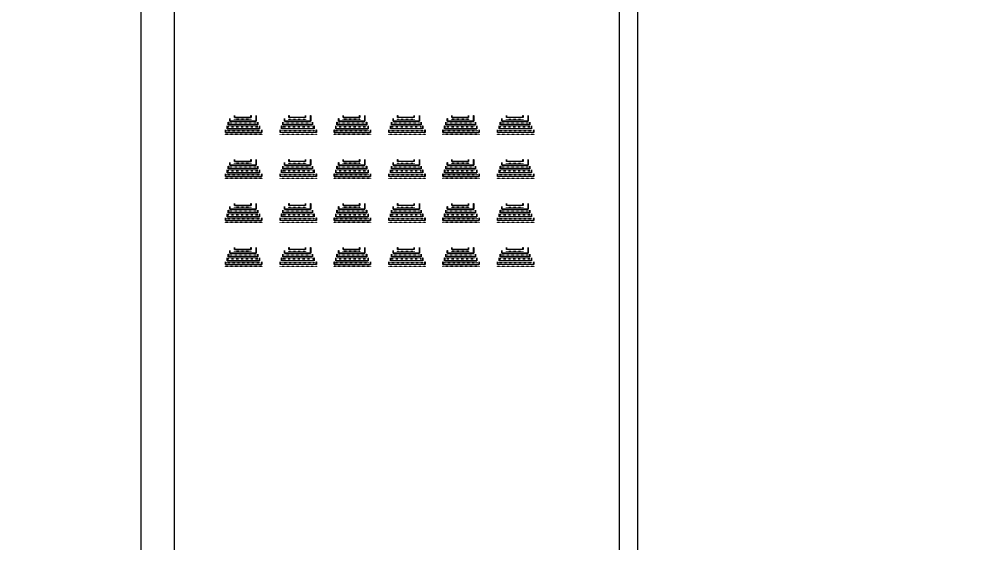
# Model space of a CAD drawing. Header units: inches. Extents: x -42 to 72, y -34 to 80.
# Drawn here: x -21.05 to -13.92, y 18.23 to 22.18 of the extents above; entities that cross this region are included whole.
import ezdxf

# ---------------------------------------------------------------- set-up
doc = ezdxf.new("R2010")
doc.units = ezdxf.units.IN
doc.header["$MEASUREMENT"] = 0
doc.layers.add('Layer 1', color=7, linetype='Continuous')

# ---------------------------------------------------------------- blocks, each defined once
blk = doc.blocks.new('*U2146')
blk.add_lwpolyline([(-0.0006, 0.001), (0.0006, 0.001), (0.0006, -0.001), (-0.0006, -0.001)], close=True)
blk = doc.blocks.new('*U2147')
at = {"color": 0, "linetype": 'ByBlock', "lineweight": -2, "transparency": 16777216}
for p in [(0, 0), (0.0027, 0), (0.0054, 0), (0.0081, 0), (0.0108, 0), (0.0135, 0), (0.0162, 0), (0.0189, 0), (0.0216, 0), (0.0243, 0), (0.027, 0), (0.0297, 0), (0.0324, 0), (0.0351, 0), (0.0378, 0), (0.0405, 0), (0.0432, 0), (0.0459, 0), (0.0486, 0), (0.0513, 0), (0.054, 0), (0.0567, 0), (0.0594, 0), (0.0621, 0), (0.0648, 0), (0.0675, 0), (0.0702, 0), (0.0729, 0), (0.0756, 0), (0.0783, 0), (0.081, 0), (0.0837, 0), (0.0864, 0), (0.0891, 0), (0.0918, 0), (0.0945, 0), (0.0972, 0), (0.0999, 0), (0.1026, 0), (0.1053, 0), (0.108, 0), (0.1107, 0), (0.1134, 0), (0.1161, 0), (0.1188, 0), (0.1215, 0), (0.1242, 0)]:
    blk.add_blockref('*U2146', p, dxfattribs=at)
blk = doc.blocks.new('*U2192')
blk.add_lwpolyline([(-0.0006, 0.001), (0.0006, 0.001), (0.0006, -0.001), (-0.0006, -0.001)], close=True)
blk = doc.blocks.new('*U2193')
at = {"color": 0, "linetype": 'ByBlock', "lineweight": -2, "transparency": 16777216}
for p in [(0, 0), (0.0027, 0), (0.0054, 0), (0.0081, 0), (0.0108, 0), (0.0135, 0), (0.0162, 0), (0.0189, 0), (0.0216, 0), (0.0243, 0), (0.027, 0), (0.0297, 0), (0.0324, 0), (0.0351, 0), (0.0378, 0), (0.0405, 0), (0.0432, 0), (0.0459, 0), (0.0486, 0), (0.0513, 0), (0.054, 0), (0.0567, 0), (0.0594, 0), (0.0621, 0), (0.0648, 0), (0.0675, 0), (0.0702, 0), (0.0729, 0), (0.0756, 0), (0.0783, 0), (0.081, 0), (0.0837, 0), (0.0864, 0), (0.0891, 0), (0.0918, 0), (0.0945, 0), (0.0972, 0), (0.0999, 0), (0.1026, 0), (0.1053, 0), (0.108, 0), (0.1107, 0), (0.1134, 0), (0.1161, 0), (0.1188, 0), (0.1215, 0), (0.1242, 0), (0.1269, 0), (0.1296, 0), (0.1323, 0), (0.135, 0), (0.1377, 0), (0.1404, 0), (0.1431, 0), (0.1458, 0), (0.1485, 0), (0.1512, 0), (0.1539, 0), (0.1566, 0), (0.1593, 0), (0.162, 0), (0.1647, 0), (0.1674, 0), (0.1701, 0), (0.1728, 0), (0.1755, 0), (0.1782, 0), (0.1809, 0), (0.1836, 0), (0.1863, 0), (0.189, 0), (0.1917, 0), (0.1944, 0), (0.1971, 0)]:
    blk.add_blockref('*U2192', p, dxfattribs=at)
blk = doc.blocks.new('*U2171')
blk.add_lwpolyline([(-0.0006, 0.001), (0.0006, 0.001), (0.0006, -0.001), (-0.0006, -0.001)], close=True)
blk = doc.blocks.new('*U2172')
at = {"color": 0, "linetype": 'ByBlock', "lineweight": -2, "transparency": 16777216}
for p in [(0, 0), (0.0027, 0), (0.0054, 0), (0.0081, 0), (0.0108, 0), (0.0135, 0), (0.0162, 0), (0.0189, 0), (0.0216, 0), (0.0243, 0), (0.027, 0), (0.0297, 0), (0.0324, 0), (0.0351, 0), (0.0378, 0), (0.0405, 0), (0.0432, 0), (0.0459, 0), (0.0486, 0), (0.0513, 0), (0.054, 0), (0.0567, 0), (0.0594, 0), (0.0621, 0), (0.0648, 0), (0.0675, 0), (0.0702, 0), (0.0729, 0), (0.0756, 0), (0.0783, 0), (0.081, 0), (0.0837, 0), (0.0864, 0), (0.0891, 0), (0.0918, 0), (0.0945, 0), (0.0972, 0), (0.0999, 0), (0.1026, 0), (0.1053, 0), (0.108, 0), (0.1107, 0), (0.1134, 0), (0.1161, 0), (0.1188, 0), (0.1215, 0), (0.1242, 0), (0.1269, 0), (0.1296, 0), (0.1323, 0), (0.135, 0), (0.1377, 0), (0.1404, 0), (0.1431, 0), (0.1458, 0), (0.1485, 0), (0.1512, 0), (0.1539, 0), (0.1566, 0), (0.1593, 0), (0.162, 0), (0.1647, 0), (0.1674, 0), (0.1701, 0), (0.1728, 0), (0.1755, 0), (0.1782, 0), (0.1809, 0), (0.1836, 0), (0.1863, 0), (0.189, 0), (0.1917, 0), (0.1944, 0), (0.1971, 0), (0.1998, 0), (0.2025, 0), (0.2052, 0), (0.2079, 0), (0.2106, 0), (0.2133, 0), (0.216, 0), (0.2187, 0), (0.2214, 0), (0.2241, 0), (0.2268, 0), (0.2295, 0), (0.2322, 0), (0.2349, 0), (0.2376, 0), (0.2403, 0), (0.243, 0), (0.2457, 0), (0.2484, 0), (0.2511, 0), (0.2538, 0), (0.2565, 0), (0.2592, 0), (0.2619, 0), (0.2646, 0), (0.2673, 0), (0.27, 0), (0.2727, 0)]:
    blk.add_blockref('*U2171', p, dxfattribs=at)
blk = doc.blocks.new('*U2167')
blk.add_lwpolyline([(-0.0006, 0.001), (0.0006, 0.001), (0.0006, -0.001), (-0.0006, -0.001)], close=True)
blk = doc.blocks.new('*U2168')
at = {"color": 0, "linetype": 'ByBlock', "lineweight": -2, "transparency": 16777216}
for p in [(0, 0), (0.0027, 0), (0.0054, 0), (0.0081, 0), (0.0108, 0), (0.0135, 0), (0.0162, 0), (0.0189, 0), (0.0216, 0), (0.0243, 0), (0.027, 0), (0.0297, 0), (0.0324, 0), (0.0351, 0), (0.0378, 0), (0.0405, 0), (0.0432, 0), (0.0459, 0), (0.0486, 0), (0.0513, 0), (0.054, 0), (0.0567, 0), (0.0594, 0), (0.0621, 0), (0.0648, 0), (0.0675, 0), (0.0702, 0), (0.0729, 0), (0.0756, 0), (0.0783, 0), (0.081, 0), (0.0837, 0), (0.0864, 0), (0.0891, 0), (0.0918, 0), (0.0945, 0), (0.0972, 0), (0.0999, 0), (0.1026, 0), (0.1053, 0), (0.108, 0), (0.1107, 0), (0.1134, 0), (0.1161, 0), (0.1188, 0), (0.1215, 0), (0.1242, 0), (0.1269, 0), (0.1296, 0), (0.1323, 0), (0.135, 0), (0.1377, 0), (0.1404, 0), (0.1431, 0), (0.1458, 0), (0.1485, 0), (0.1512, 0), (0.1539, 0), (0.1566, 0), (0.1593, 0), (0.162, 0), (0.1647, 0), (0.1674, 0), (0.1701, 0), (0.1728, 0), (0.1755, 0), (0.1782, 0), (0.1809, 0), (0.1836, 0), (0.1863, 0), (0.189, 0), (0.1917, 0), (0.1944, 0), (0.1971, 0), (0.1998, 0), (0.2025, 0), (0.2052, 0), (0.2079, 0), (0.2106, 0), (0.2133, 0), (0.216, 0), (0.2187, 0), (0.2214, 0), (0.2241, 0), (0.2268, 0), (0.2295, 0), (0.2322, 0), (0.2349, 0), (0.2376, 0), (0.2403, 0), (0.243, 0)]:
    blk.add_blockref('*U2167', p, dxfattribs=at)
blk = doc.blocks.new('*U2148')
blk.add_lwpolyline([(-0.0006, 0.001), (0.0006, 0.001), (0.0006, -0.001), (-0.0006, -0.001)], close=True)
blk = doc.blocks.new('*U2149')
at = {"color": 0, "linetype": 'ByBlock', "lineweight": -2, "transparency": 16777216}
for p in [(0, 0), (0.0027, 0), (0.0054, 0), (0.0081, 0), (0.0108, 0), (0.0135, 0), (0.0162, 0), (0.0189, 0), (0.0216, 0), (0.0243, 0), (0.027, 0), (0.0297, 0), (0.0324, 0), (0.0351, 0), (0.0378, 0), (0.0405, 0), (0.0432, 0), (0.0459, 0), (0.0486, 0), (0.0513, 0), (0.054, 0), (0.0567, 0), (0.0594, 0), (0.0621, 0), (0.0648, 0), (0.0675, 0), (0.0702, 0), (0.0729, 0), (0.0756, 0), (0.0783, 0), (0.081, 0), (0.0837, 0), (0.0864, 0), (0.0891, 0), (0.0918, 0), (0.0945, 0), (0.0972, 0), (0.0999, 0), (0.1026, 0), (0.1053, 0), (0.108, 0), (0.1107, 0), (0.1134, 0), (0.1161, 0), (0.1188, 0), (0.1215, 0), (0.1242, 0), (0.1269, 0), (0.1296, 0), (0.1323, 0), (0.135, 0), (0.1377, 0), (0.1404, 0), (0.1431, 0), (0.1458, 0), (0.1485, 0), (0.1512, 0), (0.1539, 0), (0.1566, 0), (0.1593, 0), (0.162, 0), (0.1647, 0), (0.1674, 0), (0.1701, 0), (0.1728, 0), (0.1755, 0), (0.1782, 0), (0.1809, 0), (0.1836, 0), (0.1863, 0), (0.189, 0), (0.1917, 0), (0.1944, 0), (0.1971, 0), (0.1998, 0), (0.2025, 0), (0.2052, 0), (0.2079, 0), (0.2106, 0), (0.2133, 0), (0.216, 0), (0.2187, 0), (0.2214, 0)]:
    blk.add_blockref('*U2148', p, dxfattribs=at)
blk = doc.blocks.new('*U2176')
blk.add_lwpolyline([(-0.0006, 0.001), (0.0006, 0.001), (0.0006, -0.001), (-0.0006, -0.001)], close=True)
blk = doc.blocks.new('*U2177')
at = {"color": 0, "linetype": 'ByBlock', "lineweight": -2, "transparency": 16777216}
for p in [(0, 0), (0.0027, 0), (0.0054, 0), (0.0081, 0), (0.0108, 0), (0.0135, 0), (0.0162, 0), (0.0189, 0), (0.0216, 0), (0.0243, 0), (0.027, 0), (0.0297, 0), (0.0324, 0), (0.0351, 0), (0.0378, 0), (0.0405, 0), (0.0432, 0), (0.0459, 0), (0.0486, 0), (0.0513, 0), (0.054, 0), (0.0567, 0), (0.0594, 0), (0.0621, 0), (0.0648, 0), (0.0675, 0), (0.0702, 0), (0.0729, 0), (0.0756, 0), (0.0783, 0), (0.081, 0), (0.0837, 0), (0.0864, 0), (0.0891, 0), (0.0918, 0), (0.0945, 0), (0.0972, 0), (0.0999, 0), (0.1026, 0), (0.1053, 0), (0.108, 0), (0.1107, 0), (0.1134, 0), (0.1161, 0), (0.1188, 0), (0.1215, 0), (0.1242, 0)]:
    blk.add_blockref('*U2176', p, dxfattribs=at)
blk = doc.blocks.new('*U2158')
blk.add_lwpolyline([(-0.0006, 0.001), (0.0006, 0.001), (0.0006, -0.001), (-0.0006, -0.001)], close=True)
blk = doc.blocks.new('*U2159')
at = {"color": 0, "linetype": 'ByBlock', "lineweight": -2, "transparency": 16777216}
for p in [(0, 0), (0.0027, 0), (0.0054, 0), (0.0081, 0), (0.0108, 0), (0.0135, 0), (0.0162, 0), (0.0189, 0), (0.0216, 0), (0.0243, 0), (0.027, 0), (0.0297, 0), (0.0324, 0), (0.0351, 0), (0.0378, 0), (0.0405, 0), (0.0432, 0), (0.0459, 0), (0.0486, 0), (0.0513, 0), (0.054, 0), (0.0567, 0), (0.0594, 0), (0.0621, 0), (0.0648, 0), (0.0675, 0), (0.0702, 0), (0.0729, 0), (0.0756, 0), (0.0783, 0), (0.081, 0), (0.0837, 0), (0.0864, 0), (0.0891, 0), (0.0918, 0), (0.0945, 0), (0.0972, 0), (0.0999, 0), (0.1026, 0), (0.1053, 0), (0.108, 0), (0.1107, 0), (0.1134, 0), (0.1161, 0), (0.1188, 0), (0.1215, 0), (0.1242, 0), (0.1269, 0), (0.1296, 0), (0.1323, 0), (0.135, 0), (0.1377, 0), (0.1404, 0), (0.1431, 0), (0.1458, 0), (0.1485, 0), (0.1512, 0), (0.1539, 0), (0.1566, 0), (0.1593, 0), (0.162, 0), (0.1647, 0), (0.1674, 0), (0.1701, 0), (0.1728, 0), (0.1755, 0), (0.1782, 0), (0.1809, 0), (0.1836, 0), (0.1863, 0), (0.189, 0), (0.1917, 0), (0.1944, 0), (0.1971, 0)]:
    blk.add_blockref('*U2158', p, dxfattribs=at)
blk = doc.blocks.new('*U2144')
blk.add_lwpolyline([(-0.0006, 0.001), (0.0006, 0.001), (0.0006, -0.001), (-0.0006, -0.001)], close=True)
blk = doc.blocks.new('*U2145')
at = {"color": 0, "linetype": 'ByBlock', "lineweight": -2, "transparency": 16777216}
for p in [(0, 0), (0.0027, 0), (0.0054, 0), (0.0081, 0), (0.0108, 0), (0.0135, 0), (0.0162, 0), (0.0189, 0), (0.0216, 0), (0.0243, 0), (0.027, 0), (0.0297, 0), (0.0324, 0), (0.0351, 0), (0.0378, 0), (0.0405, 0), (0.0432, 0), (0.0459, 0), (0.0486, 0), (0.0513, 0), (0.054, 0), (0.0567, 0), (0.0594, 0), (0.0621, 0), (0.0648, 0), (0.0675, 0), (0.0702, 0), (0.0729, 0), (0.0756, 0), (0.0783, 0), (0.081, 0), (0.0837, 0), (0.0864, 0), (0.0891, 0), (0.0918, 0), (0.0945, 0), (0.0972, 0), (0.0999, 0), (0.1026, 0), (0.1053, 0), (0.108, 0), (0.1107, 0), (0.1134, 0), (0.1161, 0), (0.1188, 0), (0.1215, 0), (0.1242, 0), (0.1269, 0), (0.1296, 0), (0.1323, 0), (0.135, 0), (0.1377, 0), (0.1404, 0), (0.1431, 0), (0.1458, 0), (0.1485, 0), (0.1512, 0), (0.1539, 0), (0.1566, 0), (0.1593, 0), (0.162, 0), (0.1647, 0), (0.1674, 0), (0.1701, 0), (0.1728, 0), (0.1755, 0), (0.1782, 0), (0.1809, 0), (0.1836, 0), (0.1863, 0), (0.189, 0), (0.1917, 0), (0.1944, 0), (0.1971, 0), (0.1998, 0), (0.2025, 0), (0.2052, 0), (0.2079, 0), (0.2106, 0), (0.2133, 0), (0.216, 0), (0.2187, 0), (0.2214, 0), (0.2241, 0), (0.2268, 0), (0.2295, 0), (0.2322, 0), (0.2349, 0), (0.2376, 0), (0.2403, 0), (0.243, 0), (0.2457, 0), (0.2484, 0), (0.2511, 0), (0.2538, 0), (0.2565, 0), (0.2592, 0), (0.2619, 0), (0.2646, 0), (0.2673, 0), (0.27, 0), (0.2727, 0)]:
    blk.add_blockref('*U2144', p, dxfattribs=at)
blk = doc.blocks.new('*U2196')
blk.add_lwpolyline([(-0.0006, 0.001), (0.0006, 0.001), (0.0006, -0.001), (-0.0006, -0.001)], close=True)
blk = doc.blocks.new('*U2197')
at = {"color": 0, "linetype": 'ByBlock', "lineweight": -2, "transparency": 16777216}
for p in [(0, 0), (0.0027, 0), (0.0054, 0), (0.0081, 0), (0.0108, 0), (0.0135, 0), (0.0162, 0), (0.0189, 0), (0.0216, 0), (0.0243, 0), (0.027, 0), (0.0297, 0), (0.0324, 0), (0.0351, 0), (0.0378, 0), (0.0405, 0), (0.0432, 0), (0.0459, 0), (0.0486, 0), (0.0513, 0), (0.054, 0), (0.0567, 0), (0.0594, 0), (0.0621, 0), (0.0648, 0), (0.0675, 0), (0.0702, 0), (0.0729, 0), (0.0756, 0), (0.0783, 0), (0.081, 0), (0.0837, 0), (0.0864, 0), (0.0891, 0), (0.0918, 0), (0.0945, 0), (0.0972, 0), (0.0999, 0), (0.1026, 0), (0.1053, 0), (0.108, 0), (0.1107, 0), (0.1134, 0), (0.1161, 0), (0.1188, 0), (0.1215, 0), (0.1242, 0), (0.1269, 0), (0.1296, 0), (0.1323, 0), (0.135, 0), (0.1377, 0), (0.1404, 0), (0.1431, 0), (0.1458, 0), (0.1485, 0), (0.1512, 0), (0.1539, 0), (0.1566, 0), (0.1593, 0), (0.162, 0), (0.1647, 0), (0.1674, 0), (0.1701, 0), (0.1728, 0), (0.1755, 0), (0.1782, 0), (0.1809, 0), (0.1836, 0), (0.1863, 0), (0.189, 0), (0.1917, 0), (0.1944, 0), (0.1971, 0), (0.1998, 0), (0.2025, 0), (0.2052, 0), (0.2079, 0), (0.2106, 0), (0.2133, 0), (0.216, 0), (0.2187, 0), (0.2214, 0), (0.2241, 0), (0.2268, 0), (0.2295, 0), (0.2322, 0), (0.2349, 0), (0.2376, 0), (0.2403, 0), (0.243, 0)]:
    blk.add_blockref('*U2196', p, dxfattribs=at)
blk = doc.blocks.new('*U2169')
blk.add_lwpolyline([(-0.0006, 0.001), (0.0006, 0.001), (0.0006, -0.001), (-0.0006, -0.001)], close=True)
blk = doc.blocks.new('*U2170')
at = {"color": 0, "linetype": 'ByBlock', "lineweight": -2, "transparency": 16777216}
for p in [(0, 0), (0.0027, 0), (0.0054, 0), (0.0081, 0), (0.0108, 0), (0.0135, 0), (0.0162, 0), (0.0189, 0), (0.0216, 0), (0.0243, 0), (0.027, 0), (0.0297, 0), (0.0324, 0), (0.0351, 0), (0.0378, 0), (0.0405, 0), (0.0432, 0), (0.0459, 0), (0.0486, 0), (0.0513, 0), (0.054, 0), (0.0567, 0), (0.0594, 0), (0.0621, 0), (0.0648, 0), (0.0675, 0), (0.0702, 0), (0.0729, 0), (0.0756, 0), (0.0783, 0), (0.081, 0), (0.0837, 0), (0.0864, 0), (0.0891, 0), (0.0918, 0), (0.0945, 0), (0.0972, 0), (0.0999, 0), (0.1026, 0), (0.1053, 0), (0.108, 0), (0.1107, 0), (0.1134, 0), (0.1161, 0), (0.1188, 0), (0.1215, 0), (0.1242, 0), (0.1269, 0), (0.1296, 0), (0.1323, 0), (0.135, 0), (0.1377, 0), (0.1404, 0), (0.1431, 0), (0.1458, 0), (0.1485, 0), (0.1512, 0), (0.1539, 0), (0.1566, 0), (0.1593, 0), (0.162, 0), (0.1647, 0), (0.1674, 0), (0.1701, 0), (0.1728, 0), (0.1755, 0), (0.1782, 0), (0.1809, 0), (0.1836, 0), (0.1863, 0), (0.189, 0), (0.1917, 0), (0.1944, 0), (0.1971, 0), (0.1998, 0), (0.2025, 0), (0.2052, 0), (0.2079, 0), (0.2106, 0), (0.2133, 0), (0.216, 0), (0.2187, 0), (0.2214, 0)]:
    blk.add_blockref('*U2169', p, dxfattribs=at)
blk = doc.blocks.new('*U2140')
blk.add_lwpolyline([(0, 0.0013), (-0.0014, -0.0013), (0.0014, -0.0013)], close=True)
blk = doc.blocks.new('*U2141')
at = {"color": 0, "linetype": 'ByBlock', "lineweight": -2, "transparency": 16777216}
for p in [(0, 0), (0.0014, 0), (0.0028, 0), (0.0042, 0), (0.0056, 0), (0.007, 0), (0.0084, 0), (0.0098, 0), (0.0112, 0), (0.0126, 0), (0.014, 0), (0.0154, 0), (0.0168, 0), (0.0182, 0), (0.0196, 0), (0.021, 0), (0.0224, 0), (0.0238, 0), (0.0252, 0), (0.0266, 0), (0.028, 0), (0.0294, 0), (0.0308, 0), (0.0322, 0), (0.0336, 0), (0.035, 0), (0.0364, 0), (0.0378, 0), (0.0392, 0), (0.0406, 0), (0.042, 0), (0.0434, 0), (0.0448, 0), (0.0462, 0), (0.0476, 0), (0.049, 0), (0.0504, 0), (0.0518, 0), (0.0532, 0), (0.0546, 0), (0.056, 0), (0.0574, 0), (0.0588, 0), (0.0602, 0), (0.0616, 0), (0.063, 0), (0.0644, 0), (0.0658, 0), (0.0672, 0), (0.0686, 0), (0.07, 0), (0.0714, 0), (0.0728, 0), (0.0742, 0), (0.0756, 0), (0.077, 0), (0.0784, 0), (0.0798, 0), (0.0812, 0), (0.0826, 0), (0.084, 0), (0.0854, 0), (0.0868, 0), (0.0882, 0), (0.0896, 0), (0.091, 0), (0.0924, 0), (0.0938, 0), (0.0952, 0), (0.0966, 0), (0.098, 0), (0.0994, 0), (0.1008, 0), (0.1022, 0), (0.1036, 0), (0.105, 0), (0.1064, 0), (0.1078, 0), (0.1092, 0), (0.1106, 0), (0.112, 0), (0.1134, 0), (0.1148, 0), (0.1162, 0), (0.1176, 0), (0.119, 0), (0.1204, 0), (0.1218, 0), (0.1232, 0)]:
    blk.add_blockref('*U2140', p, dxfattribs=at)
blk = doc.blocks.new('*U2142')
blk.add_lwpolyline([(0, 0.0013), (-0.0014, -0.0013), (0.0014, -0.0013)], close=True)
blk = doc.blocks.new('*U2143')
at = {"color": 0, "linetype": 'ByBlock', "lineweight": -2, "transparency": 16777216}
for p in [(0, 0), (0.0014, 0), (0.0028, 0), (0.0042, 0), (0.0056, 0), (0.007, 0), (0.0084, 0), (0.0098, 0), (0.0112, 0), (0.0126, 0), (0.014, 0), (0.0154, 0), (0.0168, 0), (0.0182, 0), (0.0196, 0), (0.021, 0), (0.0224, 0), (0.0238, 0), (0.0252, 0), (0.0266, 0), (0.028, 0), (0.0294, 0), (0.0308, 0), (0.0322, 0), (0.0336, 0), (0.035, 0), (0.0364, 0), (0.0378, 0), (0.0392, 0), (0.0406, 0), (0.042, 0), (0.0434, 0), (0.0448, 0), (0.0462, 0), (0.0476, 0), (0.049, 0), (0.0504, 0), (0.0518, 0), (0.0532, 0), (0.0546, 0), (0.056, 0), (0.0574, 0), (0.0588, 0), (0.0602, 0), (0.0616, 0), (0.063, 0), (0.0644, 0), (0.0658, 0), (0.0672, 0), (0.0686, 0), (0.07, 0), (0.0714, 0), (0.0728, 0), (0.0742, 0), (0.0756, 0), (0.077, 0), (0.0784, 0), (0.0798, 0), (0.0812, 0), (0.0826, 0), (0.084, 0), (0.0854, 0), (0.0868, 0), (0.0882, 0), (0.0896, 0), (0.091, 0), (0.0924, 0), (0.0938, 0), (0.0952, 0), (0.0966, 0), (0.098, 0), (0.0994, 0), (0.1008, 0), (0.1022, 0), (0.1036, 0), (0.105, 0), (0.1064, 0), (0.1078, 0), (0.1092, 0), (0.1106, 0), (0.112, 0), (0.1134, 0), (0.1148, 0), (0.1162, 0), (0.1176, 0), (0.119, 0), (0.1204, 0), (0.1218, 0), (0.1232, 0), (0.1246, 0), (0.126, 0), (0.1274, 0), (0.1288, 0), (0.1302, 0), (0.1316, 0), (0.133, 0), (0.1344, 0), (0.1358, 0), (0.1372, 0), (0.1386, 0), (0.14, 0), (0.1414, 0), (0.1428, 0), (0.1442, 0), (0.1456, 0), (0.147, 0), (0.1484, 0), (0.1498, 0), (0.1512, 0), (0.1526, 0), (0.154, 0), (0.1554, 0), (0.1568, 0), (0.1582, 0), (0.1596, 0), (0.161, 0), (0.1624, 0), (0.1638, 0), (0.1652, 0), (0.1666, 0), (0.168, 0), (0.1694, 0), (0.1708, 0), (0.1722, 0), (0.1736, 0), (0.175, 0), (0.1764, 0), (0.1778, 0), (0.1792, 0), (0.1806, 0), (0.182, 0), (0.1834, 0), (0.1848, 0), (0.1862, 0), (0.1876, 0), (0.189, 0), (0.1904, 0), (0.1918, 0), (0.1932, 0), (0.1946, 0), (0.196, 0)]:
    blk.add_blockref('*U2142', p, dxfattribs=at)
blk = doc.blocks.new('*U2178')
blk.add_lwpolyline([(0, 0.0013), (-0.0014, -0.0013), (0.0014, -0.0013)], close=True)
blk = doc.blocks.new('*U2179')
at = {"color": 0, "linetype": 'ByBlock', "lineweight": -2, "transparency": 16777216}
for p in [(0, 0), (0.0014, 0), (0.0028, 0), (0.0042, 0), (0.0056, 0), (0.007, 0), (0.0084, 0), (0.0098, 0), (0.0112, 0), (0.0126, 0), (0.014, 0), (0.0154, 0), (0.0168, 0), (0.0182, 0), (0.0196, 0), (0.021, 0), (0.0224, 0), (0.0238, 0), (0.0252, 0), (0.0266, 0), (0.028, 0), (0.0294, 0), (0.0308, 0), (0.0322, 0), (0.0336, 0), (0.035, 0), (0.0364, 0), (0.0378, 0), (0.0392, 0), (0.0406, 0), (0.042, 0), (0.0434, 0), (0.0448, 0), (0.0462, 0), (0.0476, 0), (0.049, 0), (0.0504, 0), (0.0518, 0), (0.0532, 0), (0.0546, 0), (0.056, 0), (0.0574, 0), (0.0588, 0), (0.0602, 0), (0.0616, 0), (0.063, 0), (0.0644, 0), (0.0658, 0), (0.0672, 0), (0.0686, 0), (0.07, 0), (0.0714, 0), (0.0728, 0), (0.0742, 0), (0.0756, 0), (0.077, 0), (0.0784, 0), (0.0798, 0), (0.0812, 0), (0.0826, 0), (0.084, 0), (0.0854, 0), (0.0868, 0), (0.0882, 0), (0.0896, 0), (0.091, 0), (0.0924, 0), (0.0938, 0), (0.0952, 0), (0.0966, 0), (0.098, 0), (0.0994, 0), (0.1008, 0), (0.1022, 0), (0.1036, 0), (0.105, 0), (0.1064, 0), (0.1078, 0), (0.1092, 0), (0.1106, 0), (0.112, 0), (0.1134, 0), (0.1148, 0), (0.1162, 0), (0.1176, 0), (0.119, 0), (0.1204, 0), (0.1218, 0), (0.1232, 0), (0.1246, 0), (0.126, 0), (0.1274, 0), (0.1288, 0), (0.1302, 0), (0.1316, 0), (0.133, 0), (0.1344, 0), (0.1358, 0), (0.1372, 0), (0.1386, 0), (0.14, 0), (0.1414, 0), (0.1428, 0), (0.1442, 0), (0.1456, 0), (0.147, 0), (0.1484, 0), (0.1498, 0), (0.1512, 0), (0.1526, 0), (0.154, 0), (0.1554, 0), (0.1568, 0), (0.1582, 0), (0.1596, 0), (0.161, 0), (0.1624, 0), (0.1638, 0), (0.1652, 0), (0.1666, 0), (0.168, 0), (0.1694, 0), (0.1708, 0), (0.1722, 0), (0.1736, 0), (0.175, 0), (0.1764, 0), (0.1778, 0), (0.1792, 0), (0.1806, 0), (0.182, 0), (0.1834, 0), (0.1848, 0), (0.1862, 0), (0.1876, 0), (0.189, 0), (0.1904, 0), (0.1918, 0), (0.1932, 0), (0.1946, 0), (0.196, 0), (0.1974, 0), (0.1988, 0), (0.2002, 0), (0.2016, 0), (0.203, 0), (0.2044, 0), (0.2058, 0), (0.2072, 0), (0.2086, 0), (0.21, 0), (0.2114, 0), (0.2128, 0), (0.2142, 0), (0.2156, 0), (0.217, 0), (0.2184, 0), (0.2198, 0), (0.2212, 0)]:
    blk.add_blockref('*U2178', p, dxfattribs=at)
blk = doc.blocks.new('*U2175')
blk.add_lwpolyline([(0, 0.0013), (-0.0014, -0.0013), (0.0014, -0.0013)], close=True)
blk = doc.blocks.new('*U2199')
at = {"color": 0, "linetype": 'ByBlock', "lineweight": -2, "transparency": 16777216}
for p in [(0, 0), (0.0014, 0), (0.0028, 0), (0.0042, 0), (0.0056, 0), (0.007, 0), (0.0084, 0), (0.0098, 0), (0.0112, 0), (0.0126, 0), (0.014, 0), (0.0154, 0), (0.0168, 0), (0.0182, 0), (0.0196, 0), (0.021, 0), (0.0224, 0), (0.0238, 0), (0.0252, 0), (0.0266, 0), (0.028, 0), (0.0294, 0), (0.0308, 0), (0.0322, 0), (0.0336, 0), (0.035, 0), (0.0364, 0), (0.0378, 0), (0.0392, 0), (0.0406, 0), (0.042, 0), (0.0434, 0), (0.0448, 0), (0.0462, 0), (0.0476, 0), (0.049, 0), (0.0504, 0), (0.0518, 0), (0.0532, 0), (0.0546, 0), (0.056, 0), (0.0574, 0), (0.0588, 0), (0.0602, 0), (0.0616, 0), (0.063, 0), (0.0644, 0), (0.0658, 0), (0.0672, 0), (0.0686, 0), (0.07, 0), (0.0714, 0), (0.0728, 0), (0.0742, 0), (0.0756, 0), (0.077, 0), (0.0784, 0), (0.0798, 0), (0.0812, 0), (0.0826, 0), (0.084, 0), (0.0854, 0), (0.0868, 0), (0.0882, 0), (0.0896, 0), (0.091, 0), (0.0924, 0), (0.0938, 0), (0.0952, 0), (0.0966, 0), (0.098, 0), (0.0994, 0), (0.1008, 0), (0.1022, 0), (0.1036, 0), (0.105, 0), (0.1064, 0), (0.1078, 0), (0.1092, 0), (0.1106, 0), (0.112, 0), (0.1134, 0), (0.1148, 0), (0.1162, 0), (0.1176, 0), (0.119, 0), (0.1204, 0), (0.1218, 0), (0.1232, 0), (0.1246, 0), (0.126, 0), (0.1274, 0), (0.1288, 0), (0.1302, 0), (0.1316, 0), (0.133, 0), (0.1344, 0), (0.1358, 0), (0.1372, 0), (0.1386, 0), (0.14, 0), (0.1414, 0), (0.1428, 0), (0.1442, 0), (0.1456, 0), (0.147, 0), (0.1484, 0), (0.1498, 0), (0.1512, 0), (0.1526, 0), (0.154, 0), (0.1554, 0), (0.1568, 0), (0.1582, 0), (0.1596, 0), (0.161, 0), (0.1624, 0), (0.1638, 0), (0.1652, 0), (0.1666, 0), (0.168, 0), (0.1694, 0), (0.1708, 0), (0.1722, 0), (0.1736, 0), (0.175, 0), (0.1764, 0), (0.1778, 0), (0.1792, 0), (0.1806, 0), (0.182, 0), (0.1834, 0), (0.1848, 0), (0.1862, 0), (0.1876, 0), (0.189, 0), (0.1904, 0), (0.1918, 0), (0.1932, 0), (0.1946, 0), (0.196, 0), (0.1974, 0), (0.1988, 0), (0.2002, 0), (0.2016, 0), (0.203, 0), (0.2044, 0), (0.2058, 0), (0.2072, 0), (0.2086, 0), (0.21, 0), (0.2114, 0), (0.2128, 0), (0.2142, 0), (0.2156, 0), (0.217, 0), (0.2184, 0), (0.2198, 0), (0.2212, 0), (0.2226, 0), (0.224, 0), (0.2254, 0), (0.2268, 0), (0.2282, 0), (0.2296, 0), (0.231, 0), (0.2324, 0), (0.2338, 0), (0.2352, 0), (0.2366, 0), (0.238, 0), (0.2394, 0), (0.2408, 0)]:
    blk.add_blockref('*U2175', p, dxfattribs=at)
blk = doc.blocks.new('*U2210')
blk.add_lwpolyline([(0, 0.0013), (-0.0014, -0.0013), (0.0014, -0.0013)], close=True)
blk = doc.blocks.new('*U2211')
at = {"color": 0, "linetype": 'ByBlock', "lineweight": -2, "transparency": 16777216}
for p in [(0, 0), (0.0014, 0), (0.0028, 0), (0.0042, 0), (0.0056, 0), (0.007, 0), (0.0084, 0), (0.0098, 0), (0.0112, 0), (0.0126, 0), (0.014, 0), (0.0154, 0), (0.0168, 0), (0.0182, 0), (0.0196, 0), (0.021, 0), (0.0224, 0), (0.0238, 0), (0.0252, 0), (0.0266, 0), (0.028, 0), (0.0294, 0), (0.0308, 0), (0.0322, 0), (0.0336, 0), (0.035, 0), (0.0364, 0), (0.0378, 0), (0.0392, 0), (0.0406, 0), (0.042, 0), (0.0434, 0), (0.0448, 0), (0.0462, 0), (0.0476, 0), (0.049, 0), (0.0504, 0), (0.0518, 0), (0.0532, 0), (0.0546, 0), (0.056, 0), (0.0574, 0), (0.0588, 0), (0.0602, 0), (0.0616, 0), (0.063, 0), (0.0644, 0), (0.0658, 0), (0.0672, 0), (0.0686, 0), (0.07, 0), (0.0714, 0), (0.0728, 0), (0.0742, 0), (0.0756, 0), (0.077, 0), (0.0784, 0), (0.0798, 0), (0.0812, 0), (0.0826, 0), (0.084, 0), (0.0854, 0), (0.0868, 0), (0.0882, 0), (0.0896, 0), (0.091, 0), (0.0924, 0), (0.0938, 0), (0.0952, 0), (0.0966, 0), (0.098, 0), (0.0994, 0), (0.1008, 0), (0.1022, 0), (0.1036, 0), (0.105, 0), (0.1064, 0), (0.1078, 0), (0.1092, 0), (0.1106, 0), (0.112, 0), (0.1134, 0), (0.1148, 0), (0.1162, 0), (0.1176, 0), (0.119, 0), (0.1204, 0), (0.1218, 0), (0.1232, 0), (0.1246, 0), (0.126, 0), (0.1274, 0), (0.1288, 0), (0.1302, 0), (0.1316, 0), (0.133, 0), (0.1344, 0), (0.1358, 0), (0.1372, 0), (0.1386, 0), (0.14, 0), (0.1414, 0), (0.1428, 0), (0.1442, 0), (0.1456, 0), (0.147, 0), (0.1484, 0), (0.1498, 0), (0.1512, 0), (0.1526, 0), (0.154, 0), (0.1554, 0), (0.1568, 0), (0.1582, 0), (0.1596, 0), (0.161, 0), (0.1624, 0), (0.1638, 0), (0.1652, 0), (0.1666, 0), (0.168, 0), (0.1694, 0), (0.1708, 0), (0.1722, 0), (0.1736, 0), (0.175, 0), (0.1764, 0), (0.1778, 0), (0.1792, 0), (0.1806, 0), (0.182, 0), (0.1834, 0), (0.1848, 0), (0.1862, 0), (0.1876, 0), (0.189, 0), (0.1904, 0), (0.1918, 0), (0.1932, 0), (0.1946, 0), (0.196, 0), (0.1974, 0), (0.1988, 0), (0.2002, 0), (0.2016, 0), (0.203, 0), (0.2044, 0), (0.2058, 0), (0.2072, 0), (0.2086, 0), (0.21, 0), (0.2114, 0), (0.2128, 0), (0.2142, 0), (0.2156, 0), (0.217, 0), (0.2184, 0), (0.2198, 0), (0.2212, 0), (0.2226, 0), (0.224, 0), (0.2254, 0), (0.2268, 0), (0.2282, 0), (0.2296, 0), (0.231, 0), (0.2324, 0), (0.2338, 0), (0.2352, 0), (0.2366, 0), (0.238, 0), (0.2394, 0), (0.2408, 0), (0.2422, 0), (0.2436, 0), (0.245, 0), (0.2464, 0), (0.2478, 0), (0.2492, 0), (0.2506, 0), (0.252, 0), (0.2534, 0), (0.2548, 0), (0.2562, 0), (0.2576, 0), (0.259, 0), (0.2604, 0), (0.2618, 0), (0.2632, 0), (0.2646, 0), (0.266, 0), (0.2674, 0), (0.2688, 0), (0.2702, 0)]:
    blk.add_blockref('*U2210', p, dxfattribs=at)
blk = doc.blocks.new('*U2139')
for points in [[(-0.1169, 0.0215), (-0.1158, 0.0215), (-0.1158, 0.0018), (0.1064, 0.0018), (0.1064, 0.0215), (0.1074, 0.0215), (0.1074, 0.0007), (-0.1169, 0.0007), (-0.1169, 0.0215)], [(-0.1048, 0.0503), (-0.1037, 0.0503), (-0.1037, 0.0305), (0.093, 0.0305), (0.093, 0.0712), (0.0942, 0.0712), (0.0942, 0.0295), (-0.1048, 0.0295), (-0.1048, 0.0503)], [(-0.0707, 0.071), (-0.0697, 0.071), (-0.0697, 0.0589), (0.0539, 0.0589), (0.0539, 0.071), (0.0549, 0.071), (0.0549, 0.0579), (-0.0707, 0.0579), (-0.0707, 0.071)], [(0.2943, 0.0215), (0.2953, 0.0215), (0.2953, 0.0018), (0.5176, 0.0018), (0.5176, 0.0215), (0.5185, 0.0215), (0.5185, 0.0007), (0.2943, 0.0007), (0.2943, 0.0215)], [(0.3064, 0.0503), (0.3074, 0.0503), (0.3074, 0.0305), (0.5042, 0.0305), (0.5042, 0.0712), (0.5053, 0.0712), (0.5053, 0.0295), (0.3064, 0.0295), (0.3064, 0.0503)], [(0.3404, 0.071), (0.3415, 0.071), (0.3415, 0.0589), (0.465, 0.0589), (0.465, 0.071), (0.466, 0.071), (0.466, 0.0579), (0.3404, 0.0579), (0.3404, 0.071)], [(-0.1376, -0.0348), (-0.1366, -0.0348), (-0.1366, -0.0547), (0.1355, -0.0547), (0.1355, -0.0348), (0.1365, -0.0348), (0.1365, -0.0557), (-0.1376, -0.0557), (-0.1376, -0.0348)], [(-0.1256, -0.0065), (-0.1246, -0.0065), (-0.1246, -0.0263), (0.1178, -0.0263), (0.1178, -0.0065), (0.1189, -0.0065), (0.1189, -0.0273), (-0.1256, -0.0273), (-0.1256, -0.0065)], [(0.2735, -0.0348), (0.2745, -0.0348), (0.2745, -0.0547), (0.5467, -0.0547), (0.5467, -0.0348), (0.5477, -0.0348), (0.5477, -0.0557), (0.2735, -0.0557), (0.2735, -0.0348)], [(0.2855, -0.0065), (0.2866, -0.0065), (0.2866, -0.0263), (0.5289, -0.0263), (0.5289, -0.0065), (0.53, -0.0065), (0.53, -0.0273), (0.2855, -0.0273), (0.2855, -0.0065)]]:
    blk.add_lwpolyline(points)
for name, p in [('*U2179', (-0.1154, 0.002)), ('*U2143', (-0.1033, 0.0308)), ('*U2193', (-0.1042, 0.015)), ('*U2147', (-0.0702, 0.0437)), ('*U2141', (-0.0693, 0.0591)), ('*U2159', (0.3069, 0.015)), ('*U2177', (0.3409, 0.0437)), ('*U2211', (-0.1362, -0.0544)), ('*U2172', (-0.1369, -0.07)), ('*U2199', (-0.1242, -0.026)), ('*U2168', (-0.1246, -0.0417)), ('*U2149', (-0.1159, -0.0133)), ('*U2145', (0.2743, -0.07)), ('*U2197', (0.2866, -0.0417)), ('*U2170', (0.2952, -0.0133))]:
    blk.add_blockref(name, p)
blk = doc.blocks.new('*U2136')
at = {"color": 0, "linetype": 'ByBlock', "lineweight": -2, "transparency": 16777216}
for p in [(0, 0.9953), (0.82, 0.9953), (1.64, 0.9953), (0, 0.6635), (0.82, 0.6635), (1.64, 0.6635), (0, 0.3318), (0.82, 0.3318), (1.64, 0.3318), (0, 0), (0.82, 0), (1.64, 0)]:
    blk.add_blockref('*U2139', p, dxfattribs=at)
blk = doc.blocks.new('*U2131')
blk.add_blockref('*U2136', (-1.0714, -2.6941))
blk = doc.blocks.new('*U2133')
at = {"color": 0, "linetype": 'ByBlock', "lineweight": -2, "transparency": 16777216}
blk.add_blockref('*U2131', (0, 8.2954), dxfattribs=at)
blk = doc.blocks.new('*U141')
blk.add_blockref('*U2133', (-0.0002, -8.2954))
blk = doc.blocks.new('*U142')
at = {"color": 0, "linetype": 'ByBlock', "lineweight": -2, "transparency": 16777216}
blk.add_blockref('*U141', (0, 0), dxfattribs=at)

msp = doc.modelspace()

# ---------------------------------------------------------------- linework, layer by layer
msp.add_lwpolyline([(-19.7877, 35.6473), (-16.5284, 35.6473), (-16.5284, 10.5153), (-19.8808, 10.5153), (-19.8808, 35.3476), (-20.1349, 35.3476), (-20.1349, 10.3401), (-16.3864, 10.3401), (-16.3864, 35.8133), (-19.7869, 35.8133), (-19.7877, 35.6473)])
at = {"layer": 'Layer 1', "color": 240, "lineweight": 35, "true_color": 0xed1c24}
msp.add_open_spline([(54.1831, -9.087), (71.8248, 12.7284), (68.441, 44.7148), (46.6253, 62.3564), (24.8099, 79.998), (-7.1759, 76.6144), (-24.8175, 54.7989), (-42.459, 32.9835), (-39.0754, 0.9975), (-17.26, -16.6445), (4.5553, -34.2861), (36.5418, -30.9023), (54.1831, -9.087)], degree=3, knots=[0, 0, 0, 0, 1, 1, 1, 2, 2, 2, 3, 3, 3, 4, 4, 4, 4], dxfattribs=at)

# ---------------------------------------------------------------- block references
msp.add_blockref('*U142', (-18.2872, 23.0831))

doc.saveas('drawing.dxf')
